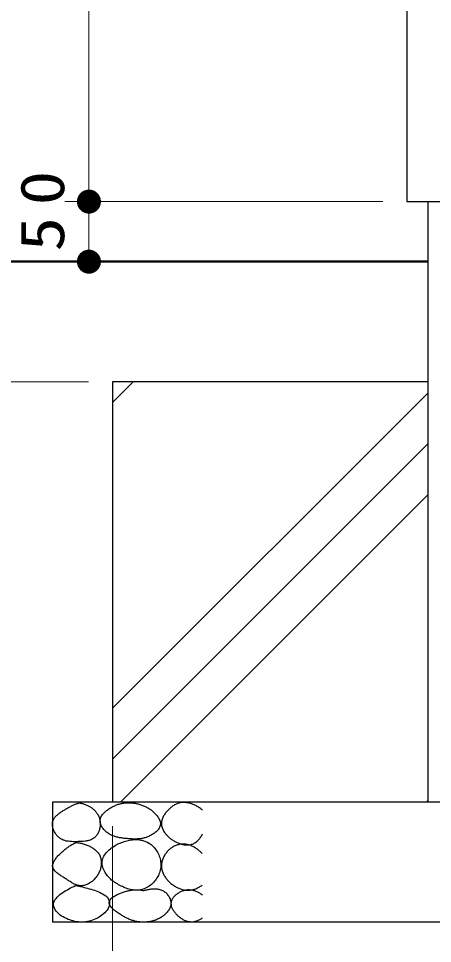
# Model space of a CAD drawing. Units: millimetres on the paper, scale 1:20. Extents: x -365 to 0, y 0 to 257.
# Drawn here: x -273.23 to -256.01, y 47.57 to 86.07 of the extents above; entities that cross this region are included whole.
import ezdxf

# ---------------------------------------------------------------- set-up
doc = ezdxf.new("R2010")
doc.units = ezdxf.units.MM
doc.layers.add('1_20', color=7, linetype='Continuous', lineweight=25)
doc.styles.add('ＭＳ ゴシック', font='')
doc.styles.get('ＭＳ ゴシック').set_extended_font_data('MS Gothic')

# ---------------------------------------------------------------- blocks, each defined once
blk = doc.blocks.new('filled_dot')
at = {"color": 0, "linetype": 'Continuous', "lineweight": -2, "const_width": 1.25}
blk.add_lwpolyline([(-0.625, 0, 1), (0.625, 0, 1)], format="xyb", close=True, dxfattribs=at)

msp = doc.modelspace()

# ---------------------------------------------------------------- linework, layer by layer
at = {"layer": '1_20', "lineweight": 13}
for p, q in [((-270.304, 78.452), (-270.304, 175.952)), ((-258.075, 78.452), (-271.304, 78.452)), ((-270.304, 75.952), (-270.304, 78.452)), ((-271.575, 70.952), (-296.192, 70.952)), ((-270.325, 70.952), (-296.192, 70.952)), ((-269.325, 70.086), (-268.459, 70.952)), ((-269.325, 57.359), (-256.2, 70.484)), ((-269.325, 55.237), (-256.2, 68.362)), ((-268.989, 53.452), (-256.2, 66.241)), ((-256.261, 53.452), (-256.2, 53.513)), ((-269.325, 52.452), (-269.325, 37.452))]:
    msp.add_line(p, q, dxfattribs=at)
at = {"layer": '1_20'}
for p, q in [((-257.075, 175.952), (-257.075, 78.452)), ((-257.075, 78.452), (-251.575, 78.452)), ((-256.2, 78.452), (-256.2, 53.452)), ((-256.2, 70.952), (-269.325, 70.952)), ((-269.325, 70.952), (-269.325, 53.452)), ((-236.825, 53.452), (-271.825, 53.452)), ((-271.825, 53.452), (-271.825, 48.452)), ((-236.825, 48.452), (-271.825, 48.452))]:
    msp.add_line(p, q, dxfattribs=at)
at = {"layer": '1_20', "color": 1, "lineweight": 50}
msp.add_line((-256.2, 75.952), (-283.441, 75.952), dxfattribs=at)
at = {"layer": '1_20'}
for points, knots in [([(-270.702, 53.422), (-270.748, 53.408), (-270.793, 53.394), (-270.837, 53.378), (-270.881, 53.361), (-270.925, 53.342), (-270.968, 53.323), (-271.011, 53.303), (-271.053, 53.282), (-271.095, 53.26), (-271.137, 53.238), (-271.178, 53.214), (-271.219, 53.191), (-271.26, 53.167), (-271.301, 53.143), (-271.341, 53.118), (-271.381, 53.093), (-271.422, 53.069), (-271.461, 53.042), (-271.5, 53.016), (-271.539, 52.989), (-271.576, 52.96), (-271.613, 52.93), (-271.65, 52.899), (-271.682, 52.865), (-271.713, 52.83), (-271.745, 52.793), (-271.767, 52.752), (-271.79, 52.711), (-271.808, 52.666), (-271.817, 52.62), (-271.826, 52.574), (-271.826, 52.525), (-271.821, 52.479), (-271.817, 52.432), (-271.805, 52.385), (-271.79, 52.34), (-271.776, 52.296), (-271.756, 52.252), (-271.733, 52.211), (-271.711, 52.169), (-271.685, 52.129), (-271.656, 52.092), (-271.627, 52.055), (-271.595, 52.019), (-271.559, 51.988), (-271.524, 51.957), (-271.485, 51.929), (-271.444, 51.906), (-271.403, 51.883), (-271.358, 51.865), (-271.313, 51.851), (-271.269, 51.837), (-271.222, 51.827), (-271.175, 51.82), (-271.128, 51.813), (-271.081, 51.81), (-271.034, 51.807), (-270.987, 51.804), (-270.939, 51.804), (-270.892, 51.804), (-270.845, 51.804), (-270.797, 51.806), (-270.75, 51.807), (-270.703, 51.808), (-270.655, 51.809), (-270.608, 51.812), (-270.561, 51.815), (-270.514, 51.818), (-270.467, 51.824), (-270.42, 51.831), (-270.373, 51.838), (-270.327, 51.85), (-270.282, 51.862), (-270.236, 51.877), (-270.194, 51.897), (-270.152, 51.918), (-270.11, 51.943), (-270.074, 51.973), (-270.038, 52.003), (-270.006, 52.039), (-269.978, 52.077), (-269.951, 52.115), (-269.927, 52.157), (-269.907, 52.2), (-269.887, 52.242), (-269.871, 52.287), (-269.859, 52.333), (-269.847, 52.378), (-269.838, 52.426), (-269.834, 52.472), (-269.83, 52.519), (-269.83, 52.567), (-269.834, 52.614), (-269.839, 52.661), (-269.847, 52.708), (-269.86, 52.754), (-269.873, 52.799), (-269.89, 52.844), (-269.91, 52.886), (-269.931, 52.928), (-269.955, 52.97), (-269.983, 53.008), (-270.01, 53.046), (-270.041, 53.083), (-270.074, 53.116), (-270.108, 53.149), (-270.144, 53.18), (-270.182, 53.208), (-270.22, 53.236), (-270.26, 53.262), (-270.302, 53.284), (-270.343, 53.307), (-270.386, 53.328), (-270.43, 53.345), (-270.473, 53.363), (-270.519, 53.378), (-270.564, 53.391), (-270.609, 53.404), (-270.656, 53.413), (-270.702, 53.422)], [0, 0, 0, 0, 1, 1, 1, 2, 2, 2, 3, 3, 3, 4, 4, 4, 5, 5, 5, 6, 6, 6, 7, 7, 7, 8, 8, 8, 9, 9, 9, 10, 10, 10, 11, 11, 11, 12, 12, 12, 13, 13, 13, 14, 14, 14, 15, 15, 15, 16, 16, 16, 17, 17, 17, 18, 18, 18, 19, 19, 19, 20, 20, 20, 21, 21, 21, 22, 22, 22, 23, 23, 23, 24, 24, 24, 25, 25, 25, 26, 26, 26, 27, 27, 27, 28, 28, 28, 29, 29, 29, 30, 30, 30, 31, 31, 31, 32, 32, 32, 33, 33, 33, 34, 34, 34, 35, 35, 35, 36, 36, 36, 37, 37, 37, 38, 38, 38, 39, 39, 39, 40, 40, 40, 40]), ([(-268.731, 53.427), (-268.784, 53.422), (-268.837, 53.418), (-268.889, 53.409), (-268.942, 53.4), (-268.994, 53.388), (-269.045, 53.373), (-269.095, 53.358), (-269.146, 53.34), (-269.194, 53.32), (-269.243, 53.3), (-269.291, 53.276), (-269.338, 53.251), (-269.385, 53.227), (-269.431, 53.2), (-269.475, 53.17), (-269.519, 53.141), (-269.562, 53.109), (-269.602, 53.075), (-269.642, 53.04), (-269.682, 53.003), (-269.715, 52.962), (-269.748, 52.921), (-269.781, 52.877), (-269.802, 52.829), (-269.822, 52.781), (-269.838, 52.727), (-269.839, 52.676), (-269.841, 52.624), (-269.828, 52.569), (-269.81, 52.52), (-269.793, 52.471), (-269.765, 52.424), (-269.735, 52.38), (-269.705, 52.337), (-269.67, 52.296), (-269.632, 52.259), (-269.595, 52.222), (-269.553, 52.188), (-269.509, 52.158), (-269.466, 52.128), (-269.419, 52.101), (-269.371, 52.079), (-269.324, 52.056), (-269.273, 52.037), (-269.223, 52.021), (-269.173, 52.004), (-269.121, 51.991), (-269.069, 51.98), (-269.017, 51.969), (-268.965, 51.961), (-268.912, 51.953), (-268.86, 51.946), (-268.807, 51.941), (-268.754, 51.936), (-268.701, 51.931), (-268.648, 51.927), (-268.595, 51.924), (-268.542, 51.92), (-268.489, 51.917), (-268.436, 51.916), (-268.383, 51.915), (-268.33, 51.915), (-268.277, 51.918), (-268.224, 51.921), (-268.171, 51.926), (-268.118, 51.935), (-268.066, 51.944), (-268.014, 51.956), (-267.963, 51.971), (-267.913, 51.986), (-267.862, 52.005), (-267.814, 52.026), (-267.766, 52.047), (-267.718, 52.072), (-267.673, 52.099), (-267.627, 52.126), (-267.583, 52.156), (-267.542, 52.19), (-267.501, 52.223), (-267.461, 52.26), (-267.428, 52.301), (-267.396, 52.342), (-267.364, 52.388), (-267.347, 52.437), (-267.33, 52.486), (-267.323, 52.542), (-267.328, 52.594), (-267.333, 52.645), (-267.354, 52.697), (-267.377, 52.744), (-267.399, 52.792), (-267.431, 52.836), (-267.463, 52.878), (-267.495, 52.92), (-267.532, 52.959), (-267.569, 52.997), (-267.607, 53.034), (-267.647, 53.069), (-267.689, 53.102), (-267.73, 53.135), (-267.774, 53.166), (-267.819, 53.194), (-267.864, 53.222), (-267.91, 53.247), (-267.958, 53.271), (-268.006, 53.294), (-268.055, 53.314), (-268.105, 53.332), (-268.155, 53.35), (-268.206, 53.365), (-268.257, 53.378), (-268.309, 53.391), (-268.361, 53.401), (-268.414, 53.408), (-268.466, 53.416), (-268.519, 53.421), (-268.572, 53.424), (-268.625, 53.427), (-268.678, 53.427), (-268.731, 53.427)], [0, 0, 0, 0, 1, 1, 1, 2, 2, 2, 3, 3, 3, 4, 4, 4, 5, 5, 5, 6, 6, 6, 7, 7, 7, 8, 8, 8, 9, 9, 9, 10, 10, 10, 11, 11, 11, 12, 12, 12, 13, 13, 13, 14, 14, 14, 15, 15, 15, 16, 16, 16, 17, 17, 17, 18, 18, 18, 19, 19, 19, 20, 20, 20, 21, 21, 21, 22, 22, 22, 23, 23, 23, 24, 24, 24, 25, 25, 25, 26, 26, 26, 27, 27, 27, 28, 28, 28, 29, 29, 29, 30, 30, 30, 31, 31, 31, 32, 32, 32, 33, 33, 33, 34, 34, 34, 35, 35, 35, 36, 36, 36, 37, 37, 37, 38, 38, 38, 39, 39, 39, 40, 40, 40, 40]), ([(-265.575, 53.117), (-265.615, 53.149), (-265.654, 53.181), (-265.696, 53.21), (-265.738, 53.239), (-265.782, 53.267), (-265.827, 53.291), (-265.871, 53.315), (-265.918, 53.338), (-265.965, 53.357), (-266.012, 53.376), (-266.061, 53.393), (-266.11, 53.406), (-266.159, 53.419), (-266.21, 53.429), (-266.261, 53.434), (-266.311, 53.439), (-266.363, 53.44), (-266.414, 53.435), (-266.464, 53.431), (-266.515, 53.421), (-266.564, 53.407), (-266.613, 53.393), (-266.661, 53.373), (-266.706, 53.35), (-266.752, 53.328), (-266.796, 53.301), (-266.838, 53.272), (-266.88, 53.242), (-266.919, 53.21), (-266.957, 53.175), (-266.995, 53.141), (-267.031, 53.104), (-267.064, 53.066), (-267.097, 53.027), (-267.129, 52.986), (-267.156, 52.943), (-267.184, 52.9), (-267.209, 52.855), (-267.229, 52.809), (-267.249, 52.762), (-267.266, 52.713), (-267.275, 52.663), (-267.284, 52.613), (-267.288, 52.561), (-267.284, 52.51), (-267.279, 52.46), (-267.266, 52.409), (-267.249, 52.361), (-267.232, 52.314), (-267.208, 52.268), (-267.181, 52.224), (-267.155, 52.181), (-267.123, 52.14), (-267.09, 52.101), (-267.057, 52.063), (-267.02, 52.027), (-266.982, 51.993), (-266.943, 51.959), (-266.903, 51.928), (-266.861, 51.899), (-266.819, 51.87), (-266.775, 51.843), (-266.73, 51.818), (-266.686, 51.794), (-266.639, 51.772), (-266.592, 51.753), (-266.545, 51.733), (-266.496, 51.716), (-266.447, 51.704), (-266.398, 51.691), (-266.347, 51.681), (-266.296, 51.676), (-266.246, 51.671), (-266.194, 51.669), (-266.143, 51.675), (-266.093, 51.68), (-266.041, 51.69), (-265.994, 51.708), (-265.946, 51.725), (-265.9, 51.75), (-265.859, 51.779), (-265.817, 51.808), (-265.779, 51.844), (-265.745, 51.881), (-265.71, 51.918), (-265.679, 51.959), (-265.651, 52.002), (-265.622, 52.044), (-265.599, 52.089), (-265.575, 52.135)], [0, 0, 0, 0, 1, 1, 1, 2, 2, 2, 3, 3, 3, 4, 4, 4, 5, 5, 5, 6, 6, 6, 7, 7, 7, 8, 8, 8, 9, 9, 9, 10, 10, 10, 11, 11, 11, 12, 12, 12, 13, 13, 13, 14, 14, 14, 15, 15, 15, 16, 16, 16, 17, 17, 17, 18, 18, 18, 19, 19, 19, 20, 20, 20, 21, 21, 21, 22, 22, 22, 23, 23, 23, 24, 24, 24, 25, 25, 25, 26, 26, 26, 27, 27, 27, 28, 28, 28, 29, 29, 29, 30, 30, 30, 30]), ([(-270.829, 51.775), (-270.88, 51.752), (-270.93, 51.729), (-270.979, 51.702), (-271.027, 51.676), (-271.075, 51.647), (-271.121, 51.616), (-271.167, 51.586), (-271.211, 51.553), (-271.255, 51.519), (-271.299, 51.485), (-271.341, 51.449), (-271.383, 51.413), (-271.425, 51.376), (-271.466, 51.339), (-271.505, 51.3), (-271.545, 51.262), (-271.584, 51.222), (-271.62, 51.18), (-271.656, 51.138), (-271.692, 51.095), (-271.721, 51.049), (-271.751, 51.002), (-271.782, 50.953), (-271.797, 50.901), (-271.812, 50.85), (-271.821, 50.789), (-271.81, 50.738), (-271.799, 50.687), (-271.763, 50.637), (-271.729, 50.595), (-271.695, 50.553), (-271.648, 50.519), (-271.605, 50.485), (-271.562, 50.45), (-271.514, 50.421), (-271.468, 50.39), (-271.422, 50.359), (-271.375, 50.331), (-271.328, 50.301), (-271.282, 50.271), (-271.236, 50.24), (-271.19, 50.21), (-271.143, 50.179), (-271.098, 50.148), (-271.05, 50.119), (-271.003, 50.091), (-270.955, 50.062), (-270.905, 50.039), (-270.855, 50.016), (-270.802, 49.994), (-270.749, 49.982), (-270.695, 49.971), (-270.638, 49.966), (-270.584, 49.97), (-270.53, 49.975), (-270.474, 49.989), (-270.423, 50.008), (-270.371, 50.026), (-270.321, 50.052), (-270.274, 50.081), (-270.227, 50.109), (-270.182, 50.143), (-270.14, 50.18), (-270.099, 50.216), (-270.06, 50.256), (-270.025, 50.298), (-269.989, 50.341), (-269.957, 50.386), (-269.929, 50.434), (-269.901, 50.481), (-269.876, 50.532), (-269.856, 50.583), (-269.836, 50.634), (-269.82, 50.688), (-269.809, 50.742), (-269.798, 50.796), (-269.791, 50.852), (-269.79, 50.907), (-269.788, 50.962), (-269.792, 51.018), (-269.802, 51.072), (-269.813, 51.126), (-269.829, 51.181), (-269.852, 51.23), (-269.875, 51.28), (-269.907, 51.327), (-269.942, 51.37), (-269.976, 51.412), (-270.018, 51.45), (-270.061, 51.485), (-270.104, 51.519), (-270.151, 51.549), (-270.199, 51.577), (-270.247, 51.604), (-270.297, 51.628), (-270.348, 51.649), (-270.399, 51.671), (-270.452, 51.689), (-270.505, 51.705), (-270.557, 51.721), (-270.611, 51.735), (-270.665, 51.747), (-270.72, 51.758), (-270.774, 51.766), (-270.829, 51.775)], [0, 0, 0, 0, 1, 1, 1, 2, 2, 2, 3, 3, 3, 4, 4, 4, 5, 5, 5, 6, 6, 6, 7, 7, 7, 8, 8, 8, 9, 9, 9, 10, 10, 10, 11, 11, 11, 12, 12, 12, 13, 13, 13, 14, 14, 14, 15, 15, 15, 16, 16, 16, 17, 17, 17, 18, 18, 18, 19, 19, 19, 20, 20, 20, 21, 21, 21, 22, 22, 22, 23, 23, 23, 24, 24, 24, 25, 25, 25, 26, 26, 26, 27, 27, 27, 28, 28, 28, 29, 29, 29, 30, 30, 30, 31, 31, 31, 32, 32, 32, 33, 33, 33, 34, 34, 34, 35, 35, 35, 35]), ([(-269.366, 50.21), (-269.303, 50.164), (-269.239, 50.118), (-269.172, 50.076), (-269.105, 50.034), (-269.037, 49.995), (-268.966, 49.96), (-268.896, 49.925), (-268.823, 49.893), (-268.749, 49.867), (-268.675, 49.841), (-268.599, 49.818), (-268.522, 49.804), (-268.444, 49.79), (-268.364, 49.782), (-268.286, 49.785), (-268.208, 49.788), (-268.128, 49.8), (-268.054, 49.823), (-267.98, 49.846), (-267.907, 49.881), (-267.84, 49.922), (-267.774, 49.963), (-267.711, 50.014), (-267.655, 50.069), (-267.599, 50.123), (-267.548, 50.185), (-267.504, 50.25), (-267.46, 50.314), (-267.421, 50.385), (-267.391, 50.457), (-267.361, 50.529), (-267.337, 50.606), (-267.324, 50.683), (-267.311, 50.76), (-267.307, 50.841), (-267.313, 50.918), (-267.318, 50.996), (-267.334, 51.075), (-267.357, 51.15), (-267.381, 51.225), (-267.413, 51.298), (-267.451, 51.367), (-267.489, 51.435), (-267.535, 51.501), (-267.587, 51.559), (-267.639, 51.618), (-267.698, 51.673), (-267.762, 51.717), (-267.826, 51.762), (-267.898, 51.8), (-267.971, 51.827), (-268.043, 51.855), (-268.122, 51.873), (-268.2, 51.884), (-268.277, 51.895), (-268.357, 51.896), (-268.435, 51.892), (-268.514, 51.887), (-268.592, 51.875), (-268.669, 51.858), (-268.746, 51.841), (-268.822, 51.818), (-268.896, 51.792), (-268.97, 51.765), (-269.042, 51.733), (-269.112, 51.697), (-269.182, 51.661), (-269.251, 51.621), (-269.315, 51.577), (-269.38, 51.532), (-269.443, 51.483), (-269.499, 51.428), (-269.555, 51.374), (-269.61, 51.314), (-269.651, 51.248), (-269.692, 51.182), (-269.73, 51.108), (-269.746, 51.033), (-269.762, 50.958), (-269.76, 50.874), (-269.746, 50.799), (-269.731, 50.723), (-269.695, 50.649), (-269.658, 50.58), (-269.622, 50.511), (-269.574, 50.447), (-269.525, 50.385), (-269.477, 50.323), (-269.422, 50.267), (-269.366, 50.21)], [0, 0, 0, 0, 1, 1, 1, 2, 2, 2, 3, 3, 3, 4, 4, 4, 5, 5, 5, 6, 6, 6, 7, 7, 7, 8, 8, 8, 9, 9, 9, 10, 10, 10, 11, 11, 11, 12, 12, 12, 13, 13, 13, 14, 14, 14, 15, 15, 15, 16, 16, 16, 17, 17, 17, 18, 18, 18, 19, 19, 19, 20, 20, 20, 21, 21, 21, 22, 22, 22, 23, 23, 23, 24, 24, 24, 25, 25, 25, 26, 26, 26, 27, 27, 27, 28, 28, 28, 29, 29, 29, 30, 30, 30, 30]), ([(-265.591, 51.311), (-265.626, 51.347), (-265.662, 51.384), (-265.701, 51.417), (-265.739, 51.451), (-265.779, 51.483), (-265.821, 51.512), (-265.863, 51.541), (-265.907, 51.568), (-265.952, 51.592), (-265.997, 51.616), (-266.043, 51.637), (-266.091, 51.654), (-266.139, 51.672), (-266.189, 51.686), (-266.239, 51.695), (-266.289, 51.704), (-266.34, 51.708), (-266.391, 51.707), (-266.442, 51.706), (-266.493, 51.7), (-266.543, 51.689), (-266.593, 51.679), (-266.642, 51.663), (-266.689, 51.644), (-266.736, 51.625), (-266.782, 51.601), (-266.826, 51.575), (-266.869, 51.548), (-266.911, 51.518), (-266.949, 51.485), (-266.988, 51.452), (-267.025, 51.416), (-267.058, 51.377), (-267.091, 51.339), (-267.122, 51.297), (-267.149, 51.254), (-267.176, 51.211), (-267.2, 51.166), (-267.22, 51.119), (-267.24, 51.072), (-267.256, 51.023), (-267.267, 50.973), (-267.278, 50.924), (-267.285, 50.872), (-267.286, 50.822), (-267.287, 50.771), (-267.282, 50.719), (-267.272, 50.669), (-267.263, 50.619), (-267.248, 50.57), (-267.229, 50.523), (-267.211, 50.475), (-267.188, 50.429), (-267.162, 50.385), (-267.137, 50.341), (-267.107, 50.299), (-267.076, 50.259), (-267.045, 50.218), (-267.011, 50.18), (-266.975, 50.144), (-266.939, 50.108), (-266.9, 50.074), (-266.86, 50.042), (-266.821, 50.01), (-266.779, 49.981), (-266.735, 49.954), (-266.692, 49.927), (-266.647, 49.902), (-266.601, 49.881), (-266.555, 49.86), (-266.507, 49.841), (-266.458, 49.826), (-266.409, 49.812), (-266.359, 49.8), (-266.309, 49.793), (-266.258, 49.786), (-266.207, 49.783), (-266.156, 49.784), (-266.105, 49.786), (-266.054, 49.793), (-266.004, 49.803), (-265.955, 49.814), (-265.905, 49.83), (-265.858, 49.848), (-265.81, 49.866), (-265.764, 49.889), (-265.72, 49.914), (-265.675, 49.938), (-265.633, 49.967), (-265.591, 49.996)], [0, 0, 0, 0, 1, 1, 1, 2, 2, 2, 3, 3, 3, 4, 4, 4, 5, 5, 5, 6, 6, 6, 7, 7, 7, 8, 8, 8, 9, 9, 9, 10, 10, 10, 11, 11, 11, 12, 12, 12, 13, 13, 13, 14, 14, 14, 15, 15, 15, 16, 16, 16, 17, 17, 17, 18, 18, 18, 19, 19, 19, 20, 20, 20, 21, 21, 21, 22, 22, 22, 23, 23, 23, 24, 24, 24, 25, 25, 25, 26, 26, 26, 27, 27, 27, 28, 28, 28, 29, 29, 29, 30, 30, 30, 30]), ([(-270.87, 49.978), (-270.96, 49.935), (-271.05, 49.892), (-271.137, 49.844), (-271.224, 49.796), (-271.312, 49.748), (-271.393, 49.691), (-271.474, 49.634), (-271.56, 49.576), (-271.624, 49.502), (-271.687, 49.429), (-271.761, 49.339), (-271.774, 49.249), (-271.788, 49.16), (-271.752, 49.049), (-271.706, 48.966), (-271.66, 48.884), (-271.576, 48.814), (-271.499, 48.753), (-271.422, 48.693), (-271.332, 48.644), (-271.242, 48.602), (-271.153, 48.561), (-271.057, 48.528), (-270.961, 48.504), (-270.865, 48.48), (-270.765, 48.463), (-270.666, 48.459), (-270.568, 48.454), (-270.466, 48.459), (-270.369, 48.476), (-270.272, 48.493), (-270.174, 48.523), (-270.083, 48.561), (-269.992, 48.599), (-269.903, 48.647), (-269.822, 48.704), (-269.741, 48.761), (-269.66, 48.825), (-269.599, 48.901), (-269.537, 48.977), (-269.467, 49.068), (-269.452, 49.158), (-269.436, 49.248), (-269.458, 49.362), (-269.505, 49.441), (-269.552, 49.519), (-269.65, 49.578), (-269.733, 49.63), (-269.816, 49.683), (-269.911, 49.719), (-270.004, 49.755), (-270.096, 49.792), (-270.192, 49.821), (-270.288, 49.848), (-270.383, 49.876), (-270.48, 49.899), (-270.577, 49.92), (-270.674, 49.942), (-270.772, 49.96), (-270.87, 49.978)], [0, 0, 0, 0, 1, 1, 1, 2, 2, 2, 3, 3, 3, 4, 4, 4, 5, 5, 5, 6, 6, 6, 7, 7, 7, 8, 8, 8, 9, 9, 9, 10, 10, 10, 11, 11, 11, 12, 12, 12, 13, 13, 13, 14, 14, 14, 15, 15, 15, 16, 16, 16, 17, 17, 17, 18, 18, 18, 19, 19, 19, 20, 20, 20, 20]), ([(-268.015, 49.771), (-268.067, 49.78), (-268.119, 49.789), (-268.172, 49.794), (-268.224, 49.799), (-268.277, 49.803), (-268.33, 49.803), (-268.382, 49.803), (-268.435, 49.8), (-268.488, 49.794), (-268.54, 49.789), (-268.593, 49.78), (-268.644, 49.769), (-268.696, 49.759), (-268.747, 49.745), (-268.798, 49.73), (-268.848, 49.715), (-268.899, 49.699), (-268.948, 49.68), (-268.997, 49.661), (-269.046, 49.641), (-269.094, 49.618), (-269.141, 49.596), (-269.189, 49.572), (-269.233, 49.543), (-269.278, 49.515), (-269.324, 49.486), (-269.36, 49.449), (-269.396, 49.411), (-269.438, 49.367), (-269.451, 49.32), (-269.464, 49.274), (-269.455, 49.214), (-269.437, 49.167), (-269.419, 49.121), (-269.378, 49.079), (-269.342, 49.041), (-269.307, 49.002), (-269.265, 48.969), (-269.224, 48.936), (-269.183, 48.903), (-269.139, 48.872), (-269.096, 48.842), (-269.052, 48.812), (-269.008, 48.784), (-268.963, 48.756), (-268.918, 48.728), (-268.873, 48.7), (-268.827, 48.675), (-268.781, 48.649), (-268.734, 48.625), (-268.686, 48.603), (-268.638, 48.58), (-268.589, 48.56), (-268.539, 48.542), (-268.49, 48.525), (-268.439, 48.51), (-268.387, 48.497), (-268.336, 48.485), (-268.284, 48.476), (-268.232, 48.469), (-268.179, 48.462), (-268.126, 48.458), (-268.074, 48.457), (-268.021, 48.455), (-267.968, 48.457), (-267.915, 48.461), (-267.863, 48.465), (-267.81, 48.472), (-267.758, 48.481), (-267.707, 48.491), (-267.655, 48.504), (-267.605, 48.519), (-267.554, 48.534), (-267.504, 48.553), (-267.456, 48.574), (-267.408, 48.595), (-267.361, 48.62), (-267.316, 48.647), (-267.27, 48.674), (-267.227, 48.705), (-267.186, 48.738), (-267.145, 48.771), (-267.105, 48.807), (-267.07, 48.846), (-267.035, 48.885), (-267.001, 48.927), (-266.975, 48.972), (-266.948, 49.017), (-266.924, 49.066), (-266.911, 49.116), (-266.897, 49.167), (-266.891, 49.221), (-266.894, 49.273), (-266.897, 49.325), (-266.911, 49.378), (-266.929, 49.427), (-266.948, 49.476), (-266.974, 49.524), (-267.004, 49.566), (-267.034, 49.609), (-267.07, 49.65), (-267.109, 49.684), (-267.149, 49.718), (-267.194, 49.748), (-267.241, 49.771), (-267.288, 49.794), (-267.34, 49.811), (-267.391, 49.823), (-267.442, 49.835), (-267.495, 49.84), (-267.548, 49.843), (-267.6, 49.845), (-267.653, 49.843), (-267.706, 49.838), (-267.758, 49.833), (-267.811, 49.824), (-267.862, 49.813), (-267.914, 49.802), (-267.964, 49.786), (-268.015, 49.771)], [0, 0, 0, 0, 1, 1, 1, 2, 2, 2, 3, 3, 3, 4, 4, 4, 5, 5, 5, 6, 6, 6, 7, 7, 7, 8, 8, 8, 9, 9, 9, 10, 10, 10, 11, 11, 11, 12, 12, 12, 13, 13, 13, 14, 14, 14, 15, 15, 15, 16, 16, 16, 17, 17, 17, 18, 18, 18, 19, 19, 19, 20, 20, 20, 21, 21, 21, 22, 22, 22, 23, 23, 23, 24, 24, 24, 25, 25, 25, 26, 26, 26, 27, 27, 27, 28, 28, 28, 29, 29, 29, 30, 30, 30, 31, 31, 31, 32, 32, 32, 33, 33, 33, 34, 34, 34, 35, 35, 35, 36, 36, 36, 37, 37, 37, 38, 38, 38, 39, 39, 39, 40, 40, 40, 40]), ([(-265.575, 49.584), (-265.612, 49.609), (-265.649, 49.634), (-265.688, 49.656), (-265.727, 49.678), (-265.767, 49.7), (-265.808, 49.718), (-265.849, 49.735), (-265.891, 49.752), (-265.934, 49.764), (-265.977, 49.776), (-266.021, 49.786), (-266.066, 49.791), (-266.11, 49.796), (-266.155, 49.797), (-266.2, 49.794), (-266.244, 49.791), (-266.289, 49.783), (-266.332, 49.772), (-266.376, 49.761), (-266.418, 49.746), (-266.459, 49.728), (-266.5, 49.711), (-266.541, 49.69), (-266.579, 49.666), (-266.617, 49.643), (-266.654, 49.617), (-266.688, 49.588), (-266.721, 49.559), (-266.754, 49.527), (-266.782, 49.492), (-266.81, 49.457), (-266.836, 49.419), (-266.854, 49.379), (-266.872, 49.339), (-266.885, 49.294), (-266.889, 49.25), (-266.892, 49.206), (-266.886, 49.16), (-266.875, 49.117), (-266.863, 49.074), (-266.844, 49.033), (-266.823, 48.993), (-266.802, 48.954), (-266.776, 48.917), (-266.749, 48.881), (-266.722, 48.845), (-266.692, 48.811), (-266.661, 48.779), (-266.63, 48.747), (-266.598, 48.716), (-266.563, 48.687), (-266.529, 48.658), (-266.493, 48.631), (-266.455, 48.607), (-266.417, 48.583), (-266.378, 48.561), (-266.337, 48.543), (-266.296, 48.524), (-266.254, 48.508), (-266.211, 48.497), (-266.168, 48.486), (-266.123, 48.478), (-266.078, 48.475), (-266.034, 48.472), (-265.988, 48.474), (-265.944, 48.48), (-265.9, 48.486), (-265.856, 48.498), (-265.814, 48.512), (-265.772, 48.526), (-265.73, 48.545), (-265.69, 48.565), (-265.651, 48.585), (-265.613, 48.609), (-265.575, 48.634)], [0, 0, 0, 0, 1, 1, 1, 2, 2, 2, 3, 3, 3, 4, 4, 4, 5, 5, 5, 6, 6, 6, 7, 7, 7, 8, 8, 8, 9, 9, 9, 10, 10, 10, 11, 11, 11, 12, 12, 12, 13, 13, 13, 14, 14, 14, 15, 15, 15, 16, 16, 16, 17, 17, 17, 18, 18, 18, 19, 19, 19, 20, 20, 20, 21, 21, 21, 22, 22, 22, 23, 23, 23, 24, 24, 24, 25, 25, 25, 25])]:
    msp.add_open_spline(points, degree=3, knots=knots, dxfattribs=at)

# ---------------------------------------------------------------- block references
at = {"layer": '1_20', "lineweight": 13, "xscale": 0.4, "yscale": 0.4}
for p, rotation in [((-270.304, 78.452), 270), ((-270.304, 78.452), 90), ((-270.304, 75.952), 90)]:
    msp.add_blockref('filled_dot', p, dxfattribs=dict(at, rotation=rotation))

# ---------------------------------------------------------------- texts
at = {"layer": '1_20', "insert": (-271.304, 78.3), "char_height": 1.833, "attachment_point": 8, "rotation": 90, "style": 'ＭＳ ゴシック'}
msp.add_mtext('\\T1.34;\\W1.15;50', dxfattribs=at)

doc.saveas('drawing.dxf')
